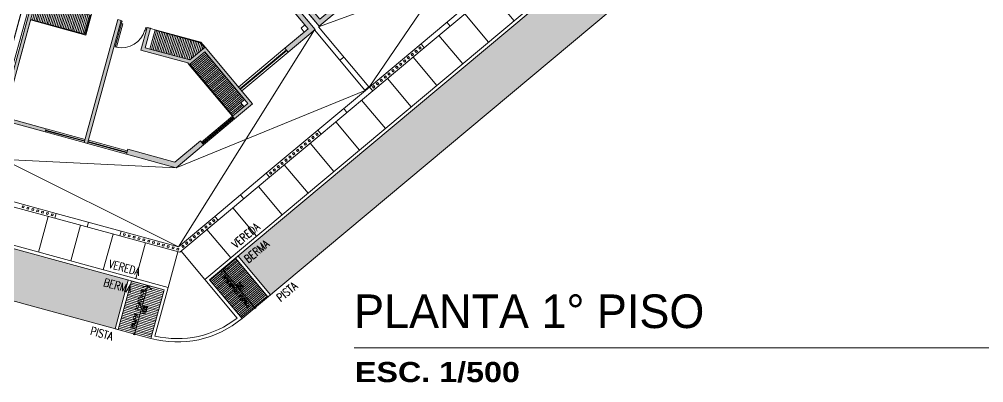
# Model space of a CAD drawing. Header units: millimetres. Extents: x 2471 to 2909, y 1327 to 1568.
# Drawn here: x 2630.37 to 2659.06, y 1336.33 to 1347.14 of the extents above; entities that cross this region are included whole.
import ezdxf

# ---------------------------------------------------------------- set-up
doc = ezdxf.new("R2010")
doc.units = ezdxf.units.MM
doc.linetypes.add('HIDDEN', pattern=[0.375, 0.25, -0.125])
doc.layers.get('0').update_dxf_attribs({"color": 251, "lineweight": 9})
for name, color, linetype, lineweight in [('A-BARANDAS', 251, 'Continuous', 13), ('A-JARDIN', 251, 'Continuous', 13), ('A-MOBILIARIO', 251, 'Continuous', 13), ('A-MURO BAJO', 251, 'Continuous', 13), ('A-MUROS', 251, 'Continuous', 13), ('A-PLACAS', 251, 'Continuous', 13), ('A-PROYECCIONES', 251, 'HIDDEN', 13), ('A-PUERTAS', 251, 'Continuous', 13), ('A-VIDRIOS', 251, 'Continuous', 13), ('A_50_TextoIndicaciones', 251, 'Continuous', 13), ('A_50_TextoSubtitulos', 251, 'Continuous', 13), ('A_50_TextoTitulos', 251, 'Continuous', 13), ('CLOSET', 251, 'Continuous', 13), ('HATCH', 251, 'Continuous', 13)]:
    doc.layers.add(name, color=color, linetype=linetype, lineweight=lineweight)
doc.styles.add('R140-200', font='ariblk.ttf', dxfattribs={"height": 0.5})
doc.styles.add('R175-200', font='GOTHIC.TTF', dxfattribs={"height": 1.2})
doc.styles.add('ROMANS', font='romans.shx', dxfattribs={"width": 0.8})

# ---------------------------------------------------------------- blocks, each defined once
blk = doc.blocks.new('CERCO_TORRE-A_01_PISO-2')
at = {"layer": 'A-JARDIN'}
h = blk.add_hatch(dxfattribs=at)
h.set_pattern_fill('AR-SAND', color=256, scale=0.001)
edge = h.paths.add_edge_path()
edge.add_arc((-49.392, 17.92), 1.5, 124.7822, 214.7822)
edge.add_line((-50.624, 17.064), (-38.42, -0.508))
edge.add_line((-38.42, -0.508), (-37.188, 0.348))
edge.add_line((-37.188, 0.348), (-50.248, 19.152))
h = blk.add_hatch(dxfattribs=at)
h.set_pattern_fill('AR-SAND', color=256, scale=0.001)
h.paths.add_polyline_path([(3, -1.2), (-34.228, -1.2), (-34.228, -2.7), (3, -2.7)])
at = {"layer": 'A-MURO BAJO'}
h = blk.add_hatch(dxfattribs=at)
h.set_pattern_fill('_USER', color=252, scale=0.05, angle=-55.2179, pattern_type=0)
h.set_pattern_definition([(304.782, (-38.47661, -0.42578), (0.0410664, 0.0285229), [])])
h.paths.add_polyline_path([(-37.131, 0.266), (-36.56, -0.556), (-37.792, -1.411), (-38.363, -0.59)])
h = blk.add_hatch(dxfattribs=at)
h.set_pattern_fill('_USER', color=252, scale=0.05, pattern_type=0)
h.set_pattern_definition([(3e-15, (-34.32805, -2.699977), (3e-18, 0.05), [])])
h.paths.add_polyline_path([(-34.328, -1.2), (-35.328, -1.2), (-35.328, -2.7), (-34.328, -2.7)])
for p, q in [((-38.077, -1.001, 0), (-36.845, -0.145, 0)), ((-34.828, -2.7, 0), (-34.828, -1.2, 0))]:
    blk.add_line(p, q)
at = {"color": 2, "elevation": 0}
for points in [[(-37.001, -0.081), (-36.845, -0.145), (-36.84, -0.313)], [(-34.969, -1.291), (-34.828, -1.2), (-34.687, -1.291)]]:
    blk.add_lwpolyline(points, dxfattribs=at)
for centre in [(-38.077, -1.001, 0), (-34.828, -2.7, 0)]:
    blk.add_circle(centre, 0.025)
at = {"layer": 'A-BARANDAS', "elevation": 0}
for points in [[(-38.185, 4.062), (-38.226, 4.034), (-38.197, 3.993), (-38.156, 4.021)], [(-38.099, 3.939), (-38.14, 3.911), (-38.112, 3.87), (-38.071, 3.898)], [(-38.014, 3.816), (-38.055, 3.787), (-38.026, 3.746), (-37.985, 3.775)], [(-37.928, 3.693), (-37.969, 3.664), (-37.941, 3.623), (-37.899, 3.652)], [(-37.842, 3.57), (-37.884, 3.541), (-37.855, 3.5), (-37.814, 3.529)], [(-37.757, 3.446), (-37.798, 3.418), (-37.769, 3.377), (-37.728, 3.405)], [(-37.671, 3.323), (-37.712, 3.295), (-37.684, 3.254), (-37.643, 3.282)], [(-36.402, 1.496), (-36.443, 1.467), (-36.415, 1.426), (-36.374, 1.455)], [(-36.316, 1.373), (-36.358, 1.344), (-36.329, 1.303), (-36.288, 1.331)], [(-36.231, 1.249), (-36.272, 1.221), (-36.243, 1.18), (-36.202, 1.208)], [(-36.145, 1.126), (-36.186, 1.098), (-36.158, 1.057), (-36.117, 1.085)], [(-36.06, 1.003), (-36.101, 0.974), (-36.072, 0.933), (-36.031, 0.962)], [(-35.974, 0.88), (-36.015, 0.851), (-35.987, 0.81), (-35.946, 0.839)], [(-35.889, 0.757), (-35.93, 0.728), (-35.901, 0.687), (-35.86, 0.715)], [(-35.803, 0.633), (-35.844, 0.605), (-35.816, 0.564), (-35.775, 0.592)], [(-35.717, 0.51), (-35.759, 0.482), (-35.73, 0.441), (-35.689, 0.469)], [(-35.632, 0.387), (-35.673, 0.358), (-35.644, 0.317), (-35.603, 0.346)], [(-35.546, 0.264), (-35.587, 0.235), (-35.559, 0.194), (-35.518, 0.223)], [(-35.461, 0.141), (-35.502, 0.112), (-35.473, 0.071), (-35.432, 0.099)]]:
    blk.add_lwpolyline(points, close=True, dxfattribs=at)
at = {"layer": 'A-BARANDAS'}
for points in [[(-35.275, 0.1), (-35.275, 0.05), (-35.325, 0.05), (-35.325, 0.1)], [(-35.125, 0.1), (-35.125, 0.05), (-35.175, 0.05), (-35.175, 0.1)], [(-34.975, 0.1), (-34.975, 0.05), (-35.025, 0.05), (-35.025, 0.1)], [(-34.825, 0.1), (-34.825, 0.05), (-34.875, 0.05), (-34.875, 0.1)], [(-34.675, 0.1), (-34.675, 0.05), (-34.725, 0.05), (-34.725, 0.1)], [(-34.525, 0.1), (-34.525, 0.05), (-34.575, 0.05), (-34.575, 0.1)], [(-34.375, 0.1), (-34.375, 0.05), (-34.425, 0.05), (-34.425, 0.1)], [(-34.225, 0.1), (-34.225, 0.05), (-34.275, 0.05), (-34.275, 0.1)], [(-34.075, 0.1), (-34.075, 0.05), (-34.125, 0.05), (-34.125, 0.1)], [(-31.875, 0.1), (-31.875, 0.05), (-31.925, 0.05), (-31.925, 0.1)], [(-31.725, 0.1), (-31.725, 0.05), (-31.775, 0.05), (-31.775, 0.1)], [(-31.575, 0.1), (-31.575, 0.05), (-31.625, 0.05), (-31.625, 0.1)], [(-31.425, 0.1), (-31.425, 0.05), (-31.475, 0.05), (-31.475, 0.1)], [(-31.275, 0.1), (-31.275, 0.05), (-31.325, 0.05), (-31.325, 0.1)], [(-31.125, 0.1), (-31.125, 0.05), (-31.175, 0.05), (-31.175, 0.1)], [(-30.975, 0.1), (-30.975, 0.05), (-31.025, 0.05), (-31.025, 0.1)], [(-30.825, 0.1), (-30.825, 0.05), (-30.875, 0.05), (-30.875, 0.1)], [(-30.675, 0.1), (-30.675, 0.05), (-30.725, 0.05), (-30.725, 0.1)], [(-30.525, 0.1), (-30.525, 0.05), (-30.575, 0.05), (-30.575, 0.1)], [(-30.375, 0.1), (-30.375, 0.05), (-30.425, 0.05), (-30.425, 0.1)], [(-30.225, 0.1), (-30.225, 0.05), (-30.275, 0.05), (-30.275, 0.1)], [(-30.075, 0.1), (-30.075, 0.05), (-30.125, 0.05), (-30.125, 0.1)], [(-27.875, 0.1), (-27.875, 0.05), (-27.925, 0.05), (-27.925, 0.1)], [(-27.725, 0.1), (-27.725, 0.05), (-27.775, 0.05), (-27.775, 0.1)], [(-27.575, 0.1), (-27.575, 0.05), (-27.625, 0.05), (-27.625, 0.1)], [(-27.425, 0.1), (-27.425, 0.05), (-27.475, 0.05), (-27.475, 0.1)], [(-27.275, 0.1), (-27.275, 0.05), (-27.325, 0.05), (-27.325, 0.1)], [(-27.125, 0.1), (-27.125, 0.05), (-27.175, 0.05), (-27.175, 0.1)], [(-26.975, 0.1), (-26.975, 0.05), (-27.025, 0.05), (-27.025, 0.1)], [(-26.825, 0.1), (-26.825, 0.05), (-26.875, 0.05), (-26.875, 0.1)], [(-26.675, 0.1), (-26.675, 0.05), (-26.725, 0.05), (-26.725, 0.1)], [(-26.525, 0.1), (-26.525, 0.05), (-26.575, 0.05), (-26.575, 0.1)], [(-26.375, 0.1), (-26.375, 0.05), (-26.425, 0.05), (-26.425, 0.1)], [(-26.225, 0.1), (-26.225, 0.05), (-26.275, 0.05), (-26.275, 0.1)], [(-26.075, 0.1), (-26.075, 0.05), (-26.125, 0.05), (-26.125, 0.1)]]:
    blk.add_lwpolyline(points, close=True, dxfattribs=at)
at = {"layer": 'A-MURO BAJO', "color": 251}
for p, q in [((-38.7, 4.892, 0), (-37.559, 3.249, 0)), ((-38.823, 4.806, 0), (-37.682, 3.163, 0)), ((-30, 0.15, 0), (-32, 0.15, 0)), ((-30, 0, 0), (-32, 0, 0)), ((-26, 0.15, 0), (-28, 0.15, 0)), ((-26, 0, 0), (-28, 0, 0))]:
    blk.add_line(p, q, dxfattribs=at)
at = {"layer": 'A-MURO BAJO', "color": 252}
for p, q in [((-38.703, 2.705, 0), (-37.799, 3.332, 0)), ((-38.132, 1.883, 0), (-37.229, 2.511, 0)), ((-37.562, 1.062, 0), (-36.658, 1.689, 0)), ((-36.991, 0.241, 0), (-36.088, 0.868, 0)), ((-38.363, -0.59, 0), (-37.131, 0.266, 0)), ((-36.421, -0.581, 0), (-35.517, 0.047, 0)), ((-35.428, -1.1, 0), (-35.428, 0)), ((-34.428, -1.1, 0), (-34.428, 0)), ((-33.428, -1.1, 0), (-33.428, 0)), ((-32.428, -1.1, 0), (-32.428, 0)), ((-31.428, -1.1, 0), (-31.428, 0)), ((-30.428, -1.1, 0), (-30.428, 0)), ((-29.428, -1.1, 0), (-29.428, 0)), ((-28.428, -1.1, 0), (-28.428, 0)), ((-27.428, -1.1, 0), (-27.428, 0)), ((-26.428, -1.1, 0), (-26.428, 0)), ((-25.428, -1.1, 0), (-25.428, 0)), ((-24.428, -1.1, 0), (-24.428, 0)), ((-23.428, -1.1, 0), (-23.428, 0)), ((-34.328, -2.7, 0), (-34.328, -1.2, 0))]:
    blk.add_line(p, q, dxfattribs=at)
at = {"layer": 'A-MURO BAJO', "color": 4, "elevation": 0}
blk.add_lwpolyline([(-50.248, 19.152), (-36.56, -0.556), (-37.792, -1.411, 0.245706), (-35.328, -2.7), (-35.328, -1.2), (3, -1.2)], format="xyb", dxfattribs=at)
at = {"layer": 'A-MURO BAJO', "color": 252, "elevation": 0}
blk.add_lwpolyline([(-50.166, 19.209), (-36.421, -0.581), (-37.651, -1.435, 0.227495), (-35.428, -2.598), (-35.428, -1.1), (3, -1.1)], format="xyb", dxfattribs=at)
for points in [[(-50.624, 17.064), (-37.792, -1.411)], [(-37.792, -1.411), (-38.42, -0.508), (-37.188, 0.348)], [(-35.328, -2.7), (-34.228, -2.7), (-34.228, -1.2)], [(-35.328, -2.7), (3, -2.7)]]:
    blk.add_lwpolyline(points, dxfattribs=at)
at = {"layer": 'A-MURO BAJO', "color": 251}
blk.add_lwpolyline([(-34, 0), (-35.485, 0), (-36.541, 1.521)], dxfattribs=at)
at = {"layer": 'A-MURO BAJO', "color": 251, "elevation": 0}
blk.add_lwpolyline([(-36.418, 1.606), (-35.406, 0.15), (-34, 0.15)], dxfattribs=at)
at = {"layer": 'A-MUROS', "color": 251}
for p, q in [((-37.112, 2.342, 0), (-36.988, 2.428, 0)), ((-28.161, 1.325), (-28.011, 1.325)), ((-32.998, 0.15, 0), (-32.998, 0, 0)), ((-28.998, 0.15), (-28.998, 0, 0)), ((-24.998, 0.15), (-24.998, 0, 0))]:
    blk.add_line(p, q, dxfattribs=at)
at = {"layer": 'A-MUROS', "color": 3, "elevation": 0}
for points in [[(-36.418, 1.606), (-37.559, 3.249), (-37.682, 3.163), (-36.541, 1.521)], [(-34, 0), (-32, 0), (-32, 0.15), (-34, 0.15)]]:
    blk.add_lwpolyline(points, close=True, dxfattribs=at)
blk.add_lwpolyline([(-28.011, 2.5), (-28.011, 0.17), (-28.161, 0.17), (-28.161, 2.5)], dxfattribs=at)
at = {"layer": 'A-MUROS', "color": 3}
for points in [[(-30, 0), (-28, 0), (-28, 0.15), (-30, 0.15)], [(-26, 0), (-24, 0), (-24, 0.15), (-26, 0.15)]]:
    blk.add_lwpolyline(points, close=True, dxfattribs=at)
at = {"layer": 'A-PROYECCIONES', "linetype": 'Continuous', "ltscale": 0.5}
for p, q in [((-35.406, 0.15, 0), (-39.815, 10.266)), ((-41.581, 9.039), (-33.952, 2, 0)), ((-28.161, 2.5), (-35.406, 0.15, 0)), ((-28.011, 2.5, 0), (-21.535, 0.15)), ((-33.952, 2, 0), (-28.161, 0.15)), ((-21.536, 2, 0), (-28.011, 0.15, 0))]:
    blk.add_line(p, q, dxfattribs=at)
at = {"layer": 'A_50_TextoIndicaciones', "color": 2, "attachment_point": 2, "style": 'ROMANS'}
for s, insert, char_height, width, rotation in [('\\pxql;VEREDA', (-36.946, 0.779, 0), 0.24, 0.93496, 304.7822), ('\\pxql;BERMA', (-37.414, 0.454, 0), 0.24, 0.93496, 304.7822), ('\\pxql;PISTA', (-38.646, -0.402, 0), 0.24, 0.93496, 304.7822), ('\\pxqc;RAMPA PEATONAL 10%', (-37.541, -0.437, 0), 0.12, 1.25834, 34.7822), ('\\pxqc;RAMPA PEATONAL 10%', (-34.999, -1.963, 0), 0.12, 1.25834, 90)]:
    blk.add_mtext(s, dxfattribs=dict(at, insert=insert, char_height=char_height, width=width, rotation=rotation))
at = {"layer": 'A_50_TextoIndicaciones', "color": 2, "char_height": 0.24, "width": 0.93496, "attachment_point": 2, "style": 'ROMANS'}
for s, insert in [('\\pxql;VEREDA', (-33.666, -0.756, 0)), ('\\pxql;BERMA', (-33.666, -1.326, 0)), ('\\pxql;PISTA', (-33.666, -2.826, 0))]:
    blk.add_mtext(s, dxfattribs=dict(at, insert=insert))
blk = doc.blocks.new('ESTRUCTURAS_PISO-1')
at = {"layer": 'HATCH'}
h = blk.add_hatch(color=256, dxfattribs=at)
h.dxf.hatch_style = 1
h.paths.add_polyline_path([(0.15, 19.45), (0.15, 14.6), (0, 14.6), (0, 19.45)])
h.paths.add_polyline_path([(0.15, 25.95), (-5.75, 25.95), (-5.75, 24.9), (-5.6, 24.9), (-5.6, 25.8), (0, 25.8), (0, 20.55), (-1.4, 20.55), (-1.4, 20.45), (0, 20.45), (0, 19.5), (1.8, 19.5), (1.8, 20.15), (1.7, 20.15), (1.7, 19.65), (0.15, 19.65)])
h.paths.add_polyline_path([(-2.4, 21.4), (-2.3, 21.4), (-2.3, 23.1), (-5.75, 23.1), (-5.75, 21.8), (-5.65, 21.8), (-5.65, 23), (-2.4, 23)], flags=17)
h.paths.add_polyline_path([(-5.75, 20.45), (-2.3, 20.45), (-2.3, 20.6), (-5.75, 20.6)], flags=17)
h.paths.add_polyline_path([(-6.25, 17.5), (-6.25, 17.75), (-5, 17.75), (-5, 17.5)])
h.paths.add_polyline_path([(1.15, 15.1), (1.05, 15.1), (1.05, 13.1), (0.15, 13.1), (0.15, 13.7), (0, 13.7), (0, 13.025), (0, 12.35), (0.15, 12.35), (0.15, 12.95), (1.05, 12.95), (1.05, 10.95), (1.15, 10.95), (1.15, 12.95), (6.4, 12.95), (6.4, 12.6), (6.55, 12.6), (6.55, 13.025), (6.55, 13.45), (6.4, 13.45), (6.4, 13.1), (1.15, 13.1)])
h.paths.add_polyline_path([(0.15, 6.5), (0.15, 11.45), (0, 11.45), (0, 6.6), (-1.45, 6.6), (-1.45, 7.05), (-4.1, 7.05), (-4.1, 6.9), (-1.6, 6.9), (-1.6, 6.45), (0, 6.45), (0, 1.15), (-0.9, 1.15), (-0.9, 1), (0, 1), (0, 0), (4.6, 0), (4.6, 0.15), (0.15, 0.15), (0.15, 6.35), (1.8, 6.35), (1.8, 6.5)])
h.paths.add_polyline_path([(2.7, 5.55), (6.15, 5.55), (6.15, 5.65), (2.7, 5.65)])
h.paths.add_polyline_path([(2.7, 6.45), (2.8, 6.45), (2.8, 8.15), (6.05, 8.15), (6.05, 6.85), (6.15, 6.85), (6.15, 8.25), (2.7, 8.25)])
h.paths.add_polyline_path([(2.8, 3.05), (6.05, 3.05), (6.05, 4.35), (6.15, 4.35), (6.15, 2.9), (2.7, 2.9), (2.7, 4.75), (2.8, 4.75)])
h.paths.add_polyline_path([(-8.4, 9.4), (-8.4, 9.3), (-6.65, 9.3), (-6.65, 8.4), (-7.25, 8.4), (-7.25, 8.25), (-6.5, 8.25), (-6.5, 15.55), (-4, 15.55), (-4, 8.25), (-1.9, 8.25), (-1.9, 8.4), (-3.85, 8.4), (-3.85, 12.1), (-1.2, 12.1), (-1.2, 12.25), (-3.85, 12.25), (-3.85, 13.85), (-1.2, 13.85), (-1.2, 14), (-3.85, 14), (-3.85, 15.7), (-6.65, 15.7), (-6.65, 9.4)])
h.paths.add_polyline_path([(-10.9, 0.4), (-10.75, 0.4), (-10.75, 3.5), (-10.6, 3.5), (-10.6, 0.2), (-10.9, 0.2)])
h.paths.add_polyline_path([(-6.15, 5.25), (-6.3, 5.25), (-6.3, 6.9), (-11.1, 6.9), (-11.1, 7.05), (-4.75, 7.05), (-4.75, 6.9), (-6.15, 6.9)])
h.paths.add_polyline_path([(-12, 6.9), (-12.6, 6.9), (-12.6, 6), (-10.6, 6), (-10.6, 5.9), (-12.6, 5.9), (-12.6, 0.4), (-12.45, 0.4), (-12.45, 0.2), (-12.6, 0.2), (-12.75, 0.2), (-12.75, 6.9), (-14.95, 6.9), (-14.95, 7.05), (-12.6, 7.05), (-12, 7.05)])
h.paths.add_polyline_path([(-6.2, 4.25), (-7.8, 4.25), (-7.8, 0.8), (-6.6, 0.8), (-6.6, 0.7), (-7.9, 0.7), (-7.9, 4.35), (-6.2, 4.35)])
h.paths.add_polyline_path([(-5.3, 4.35), (-5.3, 0.7), (-5.4, 0.7), (-5.4, 4.35)])
h.paths.add_polyline_path([(-2.8, 4.25), (-4.5, 4.25), (-4.5, 4.35), (-2.7, 4.35), (-2.7, 0.7), (-4.1, 0.7), (-4.1, 0.8), (-2.8, 0.8)])
h.paths.add_polyline_path([(-8.1, 14.9), (-8.4, 14.9), (-8.4, 11.8), (-8.25, 11.8), (-8.25, 14.7), (-8.1, 14.7)])
h.paths.add_polyline_path([(-16.3, 11.05), (-14.6, 11.05), (-14.6, 10.95), (-16.4, 10.95), (-16.4, 14.4), (-15, 14.4), (-15, 14.3), (-16.3, 14.3)])
h.paths.add_polyline_path([(-12.8, 10.05), (-12.8, 8.4), (-8.15, 8.4), (-8.15, 8.25), (-14.35, 8.25), (-14.35, 8.4), (-12.95, 8.4), (-12.95, 10.05)])
h.paths.add_polyline_path([(-13.7, 10.95), (-13.7, 14.4), (-13.8, 14.4), (-13.8, 10.95)])
h.paths.add_polyline_path([(-19.1, 8.4), (-19.1, 13.15), (-18.2, 13.15), (-18.2, 13.3), (-19.25, 13.3), (-19.25, 8.25), (-15, 8.25), (-15, 8.4)])
h.paths.add_polyline_path([(-11.2, 11.05), (-11.2, 14.3), (-12.45, 14.3), (-12.45, 14.4), (-11.1, 14.4), (-11.1, 10.95), (-12.9, 10.95), (-12.9, 11.05)])
h.paths.add_polyline_path([(-19.1, 0.85), (-17.8, 0.85), (-17.8, 0.7), (-19.25, 0.7), (-19.25, 7.05), (-17.65, 7.05), (-17.65, 6.9), (-19.1, 6.9), (-19.1, 4.6), (-16.9, 4.6), (-16.9, 4.5), (-19.1, 4.5)])
h.paths.add_polyline_path([(-16, 0.7), (-15.85, 0.7), (-15.85, 4.5), (-16, 4.5)])
h.paths.add_polyline_path([(-23.712, 4.695), (-26.833, 2.527), (-26.776, 2.445), (-23.655, 4.613)])
h.paths.add_polyline_path([(-26.524, 11.812), (-27.665, 13.455), (-27.542, 13.54), (-26.401, 11.898), (-25.785, 12.326), (-25.357, 11.71), (-25.48, 11.624), (-25.823, 12.117), (-26.562, 11.603), (-25.421, 9.961), (-25.503, 9.904), (-26.644, 11.546), (-30.874, 8.608), (-30.674, 8.321), (-30.797, 8.235), (-31.282, 8.934), (-31.159, 9.019), (-30.96, 8.732)])
h.paths.add_polyline_path([(-22.35, 2.3), (-22.95, 2.3), (-22.95, 2.371), (-23.773, 3.556), (-23.198, 3.956), (-23.141, 3.874), (-23.634, 3.531), (-22.848, 2.4), (-22.25, 2.4), (-22.25, 0.2), (-22.95, 0.2), (-22.95, 0.3), (-22.35, 0.3)])
h.paths.add_polyline_path([(-25.968, 1.545), (-26.091, 1.46), (-25.216, 0.2), (-24.15, 0.2), (-24.15, 0.35), (-25.138, 0.35)])
h.paths.add_polyline_path([(-24.25, 5.295), (-25.22, 6.691), (-28.177, 4.638), (-27.435, 3.57), (-27.517, 3.513), (-28.316, 4.663), (-25.195, 6.83), (-24.168, 5.352)])
h.paths.add_polyline_path([(-19.4, 0.7), (-20.45, 0.7), (-20.45, 0.85), (-19.55, 0.85), (-19.55, 6.9), (-20.8, 6.9), (-20.8, 7.05), (-19.4, 7.05)])
h.paths.add_polyline_path([(-24.967, 10.885), (-23.142, 8.257), (-24.456, 7.344), (-24.399, 7.262), (-23.249, 8.06), (-22.443, 6.9), (-21.2, 6.9), (-21.2, 7.05), (-22.364, 7.05), (-23.097, 8.105), (-22.933, 8.219), (-24.844, 10.97)])
h.paths.add_polyline_path([(-29.636, 12.086), (-29.551, 11.963), (-32.015, 10.251), (-31.929, 10.128), (-32.135, 9.985), (-32.306, 10.232)])
h.paths.add_polyline_path([(-36.78, 20.091), (-32.919, 22.772), (-33.005, 22.896), (-36.988, 20.129), (-36.389, 19.267), (-36.266, 19.352)])
h.paths.add_polyline_path([(-33.458, 18.99), (-32.488, 17.593), (-32.406, 17.65), (-33.432, 19.129), (-36.43, 17.047), (-35.632, 15.897), (-35.549, 15.954), (-36.291, 17.021)])
h.paths.add_polyline_path([(-31.949, 16.993), (-34.947, 14.911), (-34.89, 14.829), (-31.892, 16.911)])
h.paths.add_polyline_path([(-33.41, 12.874), (-34.123, 13.9), (-34.205, 13.843), (-33.435, 12.735), (-30.438, 14.817), (-31.436, 16.254), (-31.518, 16.197), (-30.577, 14.842)])
h.paths.add_polyline_path([(-26.394, 13.729), (-26.518, 13.643), (-29.256, 17.586), (-29.133, 17.671)])
h.paths.add_polyline_path([(6.4, 14.95), (3.55, 14.95), (3.55, 15.1), (6.65, 15.1), (6.65, 14.8), (6.4, 14.8)])
h.paths.add_polyline_path([(2.7, 20.4), (6.15, 20.4), (6.15, 20.5), (2.7, 20.5)])
h.paths.add_polyline_path([(6.15, 17.8), (6.15, 19.2), (6.05, 19.2), (6.05, 17.9), (2.8, 17.9), (2.8, 19.6), (2.7, 19.6), (2.7, 17.8)])
h.paths.add_polyline_path([(5.05, 25.95), (0.2, 25.95), (0.2, 25.8), (4.9, 25.8), (4.9, 24.9), (5.05, 24.9)])
h.paths.add_polyline_path([(2.7, 23.1), (2.7, 21.3), (2.8, 21.3), (2.8, 23), (6.05, 23), (6.05, 21.7), (6.15, 21.7), (6.15, 23.1)])
h.paths.add_polyline_path([(-23.752, 12.642), (-22.012, 10.137), (-22.546, 9.766), (-22.632, 9.889), (-22.221, 10.174), (-23.876, 12.556), (-24.286, 12.271), (-25.712, 14.324), (-25.589, 14.41), (-24.249, 12.48), (-23.222, 13.193), (-24.505, 15.041), (-24.916, 14.756), (-24.973, 14.838), (-24.439, 15.208), (-23.099, 13.278), (-18.787, 16.273), (-18.872, 16.396), (-18.708, 16.511), (-18.537, 16.264)])
h.paths.add_polyline_path([(-20.042, 18.08), (-19.956, 17.957), (-19.792, 18.071), (-19.963, 18.317), (-22.468, 16.578), (-22.383, 16.454)])
h.paths.add_polyline_path([(-29.161, 17.712), (-30.64, 16.685), (-30.725, 16.809), (-29.37, 17.75), (-32.964, 22.924), (-27.543, 26.689), (-26.802, 25.621), (-26.925, 25.536), (-27.581, 26.48), (-32.755, 22.887), (-29.846, 18.698), (-28.491, 19.639), (-28.434, 19.557), (-29.789, 18.616)])
h.paths.add_polyline_path([(-27.495, 19.783), (-27.438, 19.701), (-24.522, 21.726), (-24.579, 21.808)])
h.paths.add_polyline_path([(-27.869, 20.497), (-27.951, 20.44), (-28.978, 21.918), (-25.775, 24.143), (-25.718, 24.061), (-26.005, 23.861), (-25.264, 22.794), (-25.346, 22.737), (-26.087, 23.804), (-28.839, 21.893)])
h.paths.add_polyline_path([(-26.981, 19.044), (-26.011, 17.647), (-23.096, 19.673), (-23.837, 20.74), (-23.919, 20.683), (-23.235, 19.698), (-25.986, 17.787), (-26.899, 19.101)])
h.paths.add_polyline_path([(6.4, 11.25), (6.4, 11.1), (3.55, 11.1), (3.55, 10.95), (6.65, 10.95), (6.65, 11.25)])
edge = h.paths.add_edge_path()
edge.add_line((-29.938, 6.823), (-27.474, 8.535))
edge.add_line((-27.474, 8.535), (-27.56, 8.658))
edge.add_line((-27.56, 8.658), (-29.819, 7.089))
edge.add_line((-29.819, 7.089), (-29.904, 7.212))
edge.add_line((-29.904, 7.212), (-30.109, 7.07))
edge.add_line((-30.109, 7.07), (-29.938, 6.823))
edge = h.paths.add_edge_path(flags=17)
edge.add_line((-6.65, 15.7), (-6.25, 15.7))
h.paths.add_polyline_path([(-1.45, 15.4), (-1.45, 16.25), (-1.2, 16.25), (-1.2, 15.4)])
h.paths.add_polyline_path([(-2.6, 17.5), (-2.6, 17.75), (-1.5, 17.75), (-1.5, 17.5)])
h.paths.add_polyline_path([(-17.35, 7.05), (-15.85, 7.05), (-15.85, 6.9), (-17.35, 6.9)])
at = {"layer": 'A-PLACAS', "elevation": 0}
blk.add_lwpolyline([(-19.4, 0.7), (-20.45, 0.7), (-20.45, 0.85), (-19.55, 0.85), (-19.55, 6.9), (-20.8, 6.9), (-20.8, 7.05), (-19.4, 7.05)], close=True, dxfattribs=at)
at = {"layer": 'A-PLACAS'}
for points in [[(-19.1, 0.85), (-17.8, 0.85), (-17.8, 0.7), (-19.25, 0.7), (-19.25, 7.05), (-17.65, 7.05), (-17.65, 6.9), (-19.1, 6.9), (-19.1, 4.6), (-16.9, 4.6), (-16.9, 4.5), (-19.1, 4.5)], [(-24.25, 5.295), (-25.22, 6.691), (-28.177, 4.638), (-27.435, 3.57), (-27.517, 3.513), (-28.316, 4.663), (-25.195, 6.83), (-24.168, 5.352)], [(-23.712, 4.695), (-26.833, 2.527), (-26.776, 2.445), (-23.655, 4.613)], [(-22.35, 2.3), (-22.95, 2.3), (-22.95, 2.371), (-23.773, 3.556), (-23.198, 3.956), (-23.141, 3.874), (-23.634, 3.531), (-22.848, 2.4), (-22.25, 2.4), (-22.25, 0.2), (-22.95, 0.2), (-22.95, 0.3), (-22.35, 0.3)], [(-25.968, 1.545), (-26.091, 1.46), (-25.216, 0.2), (-24.15, 0.2), (-24.15, 0.35), (-25.138, 0.35)]]:
    blk.add_lwpolyline(points, close=True, dxfattribs=at)
blk = doc.blocks.new('A$C2A08204E')
for p, q in [((0, 0), (0, 1.76)), ((0, 1.76), (2.575, 1.76)), ((2.575, 1.76), (2.575, 1.01)), ((0.175, 0.175), (0.175, 1.585)), ((0.175, 1.585), (2.4, 1.585)), ((0.185, 1.575), (0.75, 1.575)), ((0.185, 1.01), (0.185, 1.575)), ((0.75, 1.01), (0.75, 1.575)), ((0.76, 1.575), (1.565, 1.575)), ((0.76, 1.01), (0.76, 1.575)), ((1.565, 1.575), (1.565, 1.01)), ((1.585, 1.575), (2.39, 1.575)), ((1.585, 1.01), (1.585, 1.575)), ((2.39, 1.575), (2.39, 1.01)), ((2.4, 1.01), (2.4, 1.585)), ((0.185, 1.01), (0.75, 1.01)), ((0.185, 0.185), (0.185, 1)), ((0.75, 1), (0.185, 1)), ((0.75, 1), (0.75, 0)), ((2.575, 1.01), (0.76, 1.01)), ((0.75, 0.175), (0.175, 0.175)), ((0.75, 0.185), (0.185, 0.185)), ((0.75, 0), (0, 0))]:
    blk.add_line(p, q)
blk = doc.blocks.new('A$C62942E44')
at = {"layer": 'A-PUERTAS'}
for p, q in [((0.038, 0.076), (0.038, 0.796)), ((0.038, 0.796), (0.073, 0.796)), ((0.073, 0.796), (0.073, 0.076)), ((0.038, 0.076), (0.073, 0.076))]:
    blk.add_line(p, q, dxfattribs=at)
at = {"layer": 'A-PUERTAS', "linetype": 'Continuous'}
for p, q in [((0, 0), (0, 0.076)), ((0, 0.076), (0.028, 0.076)), ((0, 0), (0.038, 0)), ((0.028, 0.076), (0.028, 0.038)), ((0.028, 0.038), (0.038, 0.038)), ((0.038, 0.038), (0.038, 0)), ((0.762, 0.038), (0.762, 0)), ((0.772, 0.038), (0.762, 0.038)), ((0.8, 0), (0.762, 0)), ((0.8, 0.076), (0.772, 0.076)), ((0.772, 0.076), (0.772, 0.038)), ((0.8, 0), (0.8, 0.076))]:
    blk.add_line(p, q, dxfattribs=at)
at = {"layer": 'A-PUERTAS', "color": 7, "linetype": 'Continuous'}
blk.add_arc((0.036, 0.076), 0.722, 0.052, 87.0968, dxfattribs=at)

msp = doc.modelspace()

# ---------------------------------------------------------------- hatches: boundary and pattern name
at = {"layer": 'HATCH'}
h = msp.add_hatch(dxfattribs=at)
h.set_pattern_fill('_USER', color=256, scale=0.05, angle=434.7078, pattern_type=0)
h.set_pattern_definition([(74.7078, (2630.91079, 1347.6865), (-0.0482297, 0.0131871), [])])
h.paths.add_polyline_path([(2630.968, 1347.515), (2630.823, 1347.555), (2630.71, 1347.14), (2632.33, 1346.697), (2632.483, 1347.257), (2631.007, 1347.66)])
h = msp.add_hatch(dxfattribs=at)
h.set_pattern_fill('_USER', color=256, scale=0.05, angle=434.7078, pattern_type=0)
h.set_pattern_definition([(74.7078, (2633.962073, 1346.333854), (-0.0482297, 0.0131871), [])])
h.paths.add_polyline_path([(2634.404, 1346.814), (2634.251, 1346.255), (2635.435, 1345.931), (2635.879, 1346.302), (2635.761, 1346.443)])
h = msp.add_hatch(dxfattribs=at)
h.set_pattern_fill('_USER', color=256, scale=0.05, angle=579.9255, pattern_type=0)
h.set_pattern_definition([(219.9255, (2635.97806, 1346.059056), (0.0320896, -0.038344), [])])
h.paths.add_polyline_path([(2637.05, 1344.544), (2636.954, 1344.659), (2637.069, 1344.755), (2635.882, 1346.174), (2635.437, 1345.802), (2636.721, 1344.268)])

# ---------------------------------------------------------------- linework, layer by layer
at = {"layer": 'A-MURO BAJO'}
for p, q in [((2638.269, 1346.282, 0), (2636.889, 1345.126, 0)), ((2638.366, 1346.166, 0), (2636.985, 1345.011, 0)), ((2635.785, 1343.485, 0), (2636.705, 1344.255, 0)), ((2635.849, 1343.408, 0), (2636.769, 1344.179, 0)), ((2632.325, 1343.568, 0), (2631.167, 1343.884, 0)), ((2632.298, 1343.471, 0), (2631.141, 1343.788, 0)), ((2633.579, 1343.225, 0), (2632.421, 1343.541, 0)), ((2633.552, 1343.128, 0), (2632.395, 1343.445, 0))]:
    msp.add_line(p, q, dxfattribs=at)
at = {"layer": 'A-MUROS'}
for p, q in [((2639.171, 1346.84, 0), (2635.096, 1351.71, 0)), ((2639.286, 1346.937, 0), (2635.211, 1351.806, 0)), ((2638.863, 1346.974, 0), (2635.077, 1351.499, 0)), ((2639.286, 1346.937, 0), (2640.398, 1347.867, 0)), ((2630.792, 1347.823, 0), (2629.79, 1344.157, 0)), ((2629.913, 1344.227, 0), (2630.823, 1347.555, 0)), ((2633.3, 1347.137, 0), (2632.298, 1343.471, 0)), ((2632.395, 1343.445, 0), (2633.397, 1347.11, 0)), ((2633.397, 1347.11, 0), (2633.3, 1347.137, 0)), ((2638.748, 1346.878, 0), (2638.863, 1346.974, 0)), ((2634.169, 1346.899, 0), (2633.984, 1346.224, 0)), ((2634.169, 1346.899, 0), (2634.41, 1346.833, 0)), ((2634.41, 1346.833, 0), (2634.251, 1346.255, 0)), ((2638.269, 1346.282, 0), (2638.845, 1346.763, 0)), ((2639.171, 1346.84, 0), (2638.366, 1346.166, 0)), ((2638.845, 1346.763, 0), (2638.748, 1346.878, 0)), ((2633.984, 1346.224, 0), (2635.376, 1345.844, 0)), ((2634.251, 1346.255, 0), (2635.435, 1345.931, 0)), ((2635.422, 1345.789, 0), (2635.882, 1346.174, 0)), ((2635.435, 1345.931, 0), (2635.894, 1346.315, 0)), ((2637.069, 1344.755, 0), (2635.882, 1346.174, 0)), ((2637.306, 1344.628, 0), (2635.894, 1346.315, 0)), ((2638.366, 1346.166, 0), (2638.269, 1346.282, 0)), ((2635.422, 1345.789, 0), (2635.376, 1345.844, 0)), ((2636.954, 1344.659, 0), (2637.069, 1344.755, 0)), ((2636.705, 1344.255, 0), (2637.05, 1344.544, 0)), ((2637.306, 1344.628, 0), (2636.769, 1344.179, 0)), ((2637.05, 1344.544, 0), (2636.954, 1344.659, 0)), ((2629.79, 1344.157, 0), (2631.141, 1343.788, 0)), ((2631.167, 1343.884, 0), (2629.913, 1344.227, 0)), ((2636.769, 1344.179, 0), (2636.705, 1344.255, 0)), ((2631.141, 1343.788, 0), (2631.167, 1343.884, 0)), ((2632.298, 1343.471, 0), (2632.395, 1343.445, 0)), ((2633.552, 1343.128, 0), (2633.592, 1343.273, 0)), ((2633.592, 1343.273, 0), (2634.995, 1342.889, 0)), ((2634.995, 1342.889, 0), (2635.753, 1343.523, 0)), ((2635.031, 1342.724, 0), (2635.849, 1343.408, 0)), ((2635.849, 1343.408, 0), (2635.753, 1343.523, 0)), ((2633.552, 1343.128, 0), (2635.031, 1342.724, 0))]:
    msp.add_line(p, q, dxfattribs=at)
at = {"layer": 'A-VIDRIOS'}
for p, q in [((2638.311, 1346.232, 0), (2636.931, 1345.076, 0)), ((2638.324, 1346.216, 0), (2636.944, 1345.061, 0)), ((2635.811, 1343.454, 0), (2636.731, 1344.225, 0)), ((2635.823, 1343.439, 0), (2636.744, 1344.209, 0)), ((2632.309, 1343.51, 0), (2631.151, 1343.826, 0)), ((2632.314, 1343.529, 0), (2631.157, 1343.846, 0)), ((2633.563, 1343.167, 0), (2632.405, 1343.484, 0)), ((2633.568, 1343.186, 0), (2632.41, 1343.503, 0))]:
    msp.add_line(p, q, dxfattribs=at)
at = {"layer": 'A_50_TextoTitulos'}
for points in [[(2640.326, 1337.359), (2649.726, 1337.359)], [(2640.326, 1337.359), (2661.726, 1337.359)]]:
    msp.add_lwpolyline(points, dxfattribs=at)
at = {"layer": 'CLOSET', "elevation": 0}
for points in [[(2630.704, 1347.121), (2632.344, 1346.673), (2632.502, 1347.251)], [(2630.71, 1347.14), (2632.33, 1346.697), (2632.483, 1347.257)], [(2635.879, 1346.302), (2635.761, 1346.443), (2634.404, 1346.814)], [(2635.894, 1346.315), (2635.772, 1346.461), (2634.41, 1346.833)], [(2636.705, 1344.255), (2635.422, 1345.789)], [(2636.721, 1344.268), (2635.437, 1345.802)]]:
    msp.add_lwpolyline(points, dxfattribs=at)

# ---------------------------------------------------------------- block references
for name, p, rotation in [('CERCO_TORRE-A_01_PISO-2', (2662.352, 1362.98, 0), 39.92553827807826), ('ESTRUCTURAS_PISO-1', (2654.498, 1358.754, 0), 39.92553829717861)]:
    msp.add_blockref(name, p, dxfattribs=dict(rotation=rotation))
at = {"layer": 'A-MOBILIARIO', "xscale": -1, "rotation": 254.7077791752537}
msp.add_blockref('A$C2A08204E', (2628.282, 1345.503, 0), dxfattribs=at)
at = {"layer": 'A-PUERTAS', "linetype": 'Continuous', "xscale": -1, "rotation": 164.7077791752537}
msp.add_blockref('A$C62942E44', (2633.394, 1347.099, 0), dxfattribs=at)

# ---------------------------------------------------------------- texts
at = {"layer": 'A_50_TextoSubtitulos', "insert": (2640.352, 1336.943), "char_height": 0.6, "width": 10.72512, "attachment_point": 1, "style": 'R140-200'}
msp.add_mtext('ESC. 1/500', dxfattribs=at)
at = {"layer": 'A_50_TextoTitulos', "insert": (2640.326, 1338.952), "char_height": 1, "width": 15.38862, "attachment_point": 1, "style": 'R175-200'}
msp.add_mtext('PLANTA 1° PISO', dxfattribs=at)

doc.saveas('drawing.dxf')
